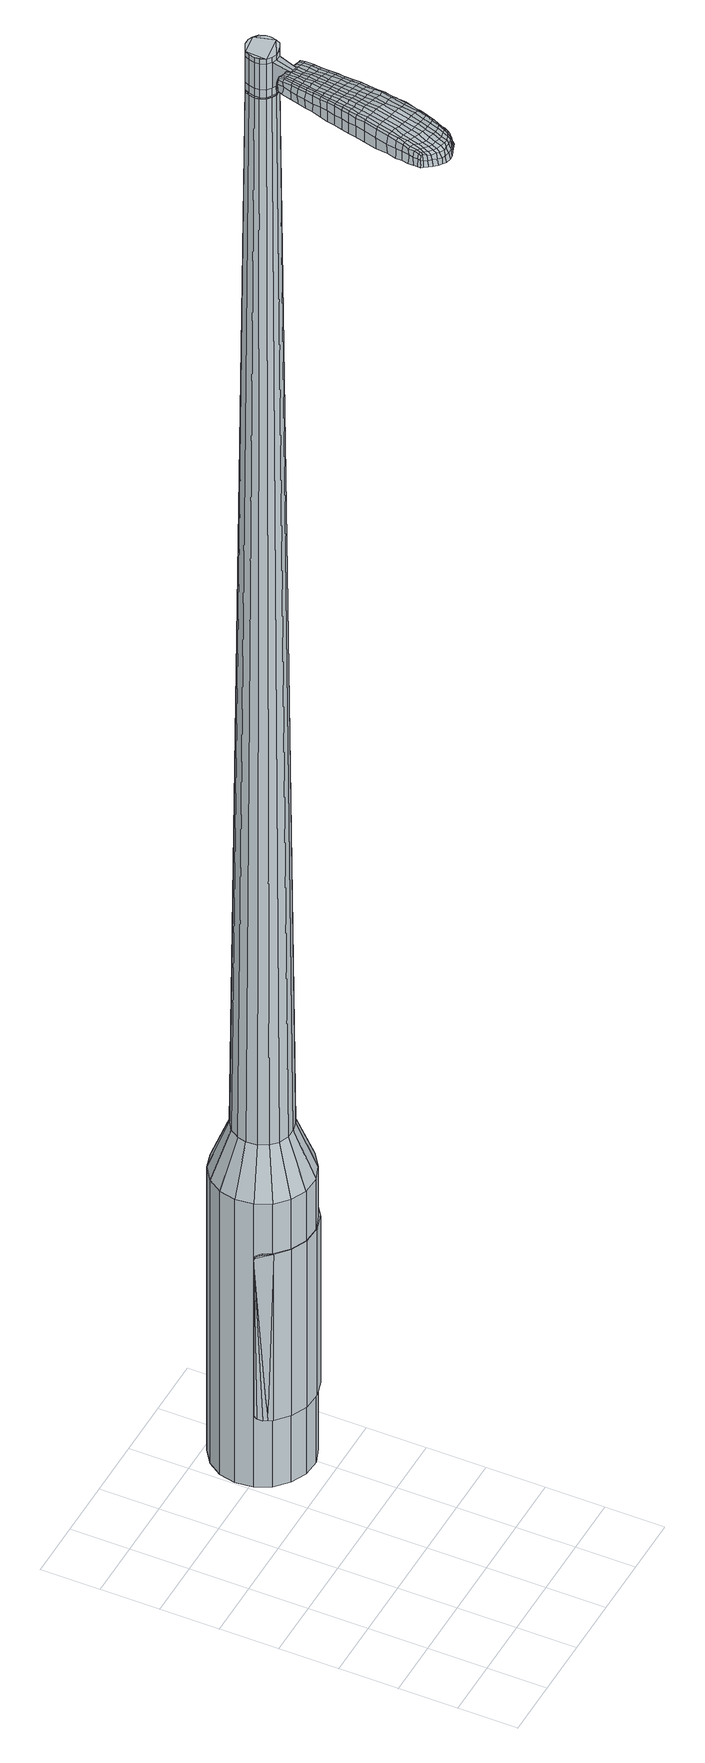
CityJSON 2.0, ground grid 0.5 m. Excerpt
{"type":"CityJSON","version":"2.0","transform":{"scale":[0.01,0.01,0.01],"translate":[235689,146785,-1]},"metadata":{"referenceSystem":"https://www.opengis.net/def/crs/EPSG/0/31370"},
"CityObjects":{
"object1":{"type":"GenericCityObject","attributes":{"cluster":645,"mean_distance_to_centroid":0.166,"new_centroid_x":235690.43,"new_centroid_y":146787.62,"mean_distance_to_camera":5.86,"H1":-5.31,"H2":5.36,"Z_final":112.97,"cluster2":-1,"proj_x":235687.1,"proj_y":146786.85,"id_line":388,"bearing_l":347.03,"distance":3.42,"orientation":"right","G_obj":257.03},"geometry":[{"type":"MultiSurface","lod":"2","boundaries":[[[0,1,2,3]],[[1,4,5,2]],[[4,6,7,5]],[[6,8,9,7]],[[8,10,11,9]],[[10,12,13,11]],[[12,14,15,13]],[[14,16,17,15]],[[16,18,19,17]],[[18,20,21,19]],[[20,22,23,21]],[[22,24,25,23]],[[24,26,27,25]],[[26,28,29,27]],[[28,30,31,29]],[[30,32,33,31]],[[32,34,35,33]],[[34,0,3,35]],[[36,37,38,39]],[[38,40,41,42]],[[41,43,42]],[[42,44,45,46]],[[45,47,46]],[[46,48,49,50]],[[49,51,50]],[[42,46,50,38]],[[50,52,39,38]],[[53,36,39]],[[2,5,7,35]],[[7,9,11,15]],[[11,13,15]],[[15,17,19,23]],[[19,21,23]],[[23,25,27,31]],[[27,29,31]],[[15,23,31,7]],[[31,33,35,7]],[[3,2,35]],[[1,0,54,55]],[[0,34,56,54]],[[34,32,57,56]],[[32,30,58,57]],[[30,28,59,58]],[[28,26,60,59]],[[26,24,61,60]],[[24,22,62,61]],[[22,20,63,62]],[[20,18,64,63]],[[18,16,65,64]],[[16,14,66,65]],[[14,12,67,66]],[[12,10,68,67]],[[10,8,69,68]],[[8,6,70,69]],[[6,4,71,70]],[[4,1,55,71]],[[55,54,72,73]],[[54,56,74,72]],[[56,57,75,74]],[[57,58,76,75]],[[58,59,77,76]],[[59,60,78,77]],[[60,61,79,78]],[[61,62,80,79]],[[62,63,81,80]],[[63,64,82,81]],[[64,65,83,82]],[[65,66,84,83]],[[66,67,85,84]],[[67,68,86,85]],[[68,69,87,86]],[[69,70,88,87]],[[70,71,89,88]],[[71,55,73,89]],[[90,91,92,93]],[[94,95,91,90]],[[75,96,95,94]],[[97,98,96,75]],[[77,99,98,97]],[[78,100,99,77]],[[101,102,100,78]],[[103,104,102,101]],[[105,106,104,103]],[[107,108,106,105]],[[109,110,108,107]],[[84,111,110,109]],[[112,113,111,84]],[[86,114,113,112]],[[87,115,114,86]],[[116,117,115,87]],[[118,119,117,116]],[[93,92,119,118]],[[120,121,122,123]],[[124,120,123,125]],[[126,124,125,127]],[[128,126,127,129]],[[130,128,129,131]],[[132,130,131,133]],[[134,132,133,135]],[[136,134,135,137]],[[138,136,137,139]],[[140,138,139,141]],[[142,140,141,143]],[[144,142,143,145]],[[146,144,145,147]],[[148,146,147,149]],[[150,148,149,151]],[[152,150,151,153]],[[73,72,90,93]],[[72,74,94,90]],[[74,75,94]],[[76,97,75]],[[76,77,97]],[[79,101,78]],[[79,80,103,101]],[[80,81,105,103]],[[81,82,107,105]],[[82,83,109,107]],[[83,84,109]],[[85,112,84]],[[85,86,112]],[[88,116,87]],[[88,89,118,116]],[[89,73,93,118]],[[154,155,92,91]],[[155,156,119,92]],[[156,157,117,119]],[[157,115,117]],[[158,113,114]],[[158,111,113]],[[159,110,111]],[[159,160,108,110]],[[160,161,106,108]],[[161,162,104,106]],[[162,163,102,104]],[[163,100,102]],[[164,98,99]],[[164,96,98]],[[165,95,96]],[[165,154,91,95]],[[39,52,152,166]],[[155,154,167,153]],[[53,39,166,121]],[[154,165,122,167]],[[36,53,121,120]],[[165,96,123,122]],[[37,36,120,124]],[[96,164,125,123]],[[38,37,124,126]],[[164,99,127,125]],[[40,38,126,128]],[[99,100,129,127]],[[41,40,128,130]],[[100,163,131,129]],[[43,41,130,132]],[[163,162,133,131]],[[42,43,132,134]],[[162,161,135,133]],[[44,42,134,136]],[[161,160,137,135]],[[45,44,136,138]],[[160,159,139,137]],[[47,45,138,140]],[[159,111,141,139]],[[46,47,140,142]],[[111,158,143,141]],[[48,46,142,144]],[[158,114,145,143]],[[49,48,144,146]],[[114,115,147,145]],[[51,49,146,148]],[[115,157,149,147]],[[50,51,148,150]],[[157,156,151,149]],[[52,50,150,152]],[[156,155,153,151]],[[152,153,168,169]],[[153,167,170,168]],[[167,122,171,170]],[[122,121,172,171]],[[121,166,173,172]],[[166,152,169,173]],[[174,175,176,177]],[[178,174,177,179]],[[174,178,180,181]],[[175,174,181,182]],[[183,184,185,186]],[[187,183,186,188]],[[183,187,189,190]],[[184,183,190,191]],[[192,193,194,195]],[[196,192,195,197]],[[192,196,198,199]],[[193,192,199,200]],[[201,202,203,204]],[[205,201,204,206]],[[201,205,207,208]],[[202,201,208,209]],[[210,211,212,213]],[[214,210,213,215]],[[210,214,216,217]],[[211,210,217,218]],[[219,220,221,222]],[[223,219,222,224]],[[219,223,225,226]],[[220,219,226,227]],[[228,229,230,231]],[[220,228,231,221]],[[228,220,227,232]],[[229,228,232,233]],[[234,235,236,237]],[[229,234,237,230]],[[234,229,233,238]],[[235,234,238,239]],[[240,178,179,241]],[[235,240,241,236]],[[240,235,239,242]],[[178,240,242,180]],[[243,244,245,246]],[[247,243,246,248]],[[243,247,249,250]],[[244,243,250,251]],[[252,253,254,255]],[[244,252,255,245]],[[252,244,251,256]],[[253,252,256,257]],[[258,259,260,261]],[[253,258,261,254]],[[258,253,257,262]],[[259,258,262,263]],[[264,265,266,267]],[[259,264,267,260]],[[264,259,263,268]],[[265,264,268,269]],[[270,175,182,271]],[[265,270,271,266]],[[270,265,269,272]],[[175,270,272,176]],[[273,274,275,276]],[[277,273,276,278]],[[273,277,279,280]],[[274,273,280,281]],[[282,283,284,285]],[[274,282,285,275]],[[282,274,281,286]],[[283,282,286,287]],[[288,289,290,291]],[[283,288,291,284]],[[288,283,287,292]],[[289,288,292,293]],[[294,187,188,295]],[[289,294,295,290]],[[294,289,293,296]],[[187,294,296,189]],[[297,298,299,300]],[[301,297,300,302]],[[297,301,303,304]],[[298,297,304,305]],[[306,307,308,309]],[[298,306,309,299]],[[306,298,305,310]],[[307,306,310,311]],[[312,313,314,315]],[[307,312,315,308]],[[312,307,311,316]],[[313,312,316,317]],[[318,319,320,321]],[[313,318,321,314]],[[318,313,317,322]],[[319,318,322,323]],[[324,184,191,325]],[[319,324,325,320]],[[324,319,323,326]],[[184,324,326,185]],[[327,213,212,328]],[[329,327,328,330]],[[327,329,331,332]],[[213,327,332,215]],[[333,329,330,334]],[[335,333,334,336]],[[333,335,337,338]],[[329,333,338,331]],[[339,335,336,340]],[[341,339,340,342]],[[339,341,343,344]],[[335,339,344,337]],[[345,341,342,346]],[[347,345,346,348]],[[345,347,349,350]],[[341,345,350,343]],[[351,347,348,352]],[[202,351,352,203]],[[351,202,209,353]],[[347,351,353,349]],[[354,355,200,199]],[[356,354,199,198]],[[354,356,357,358]],[[355,354,358,359]],[[360,361,359,358]],[[362,360,358,357]],[[360,362,363,364]],[[361,360,364,365]],[[366,367,365,364]],[[368,366,364,363]],[[366,368,369,370]],[[367,366,370,371]],[[372,373,371,370]],[[374,372,370,369]],[[372,374,207,205]],[[373,372,205,206]],[[375,376,377,378]],[[277,375,378,279]],[[375,277,278,379]],[[376,375,379,380]],[[381,196,197,382]],[[376,381,382,377]],[[381,376,380,383]],[[196,381,383,198]],[[384,385,386,387]],[[223,384,387,225]],[[384,223,224,388]],[[385,384,388,389]],[[390,391,392,393]],[[385,390,393,386]],[[390,385,389,394]],[[391,390,394,395]],[[396,193,200,397]],[[391,396,397,392]],[[396,391,395,398]],[[193,396,398,194]],[[399,400,401,402]],[[181,399,402,182]],[[399,181,180,403]],[[400,399,403,404]],[[405,406,407,408]],[[400,405,408,401]],[[405,400,404,409]],[[406,405,409,410]],[[411,204,203,412]],[[406,411,412,407]],[[411,406,410,413]],[[204,411,413,206]],[[414,415,416,417]],[[186,414,417,188]],[[414,186,185,418]],[[415,414,418,419]],[[420,208,207,421]],[[415,420,421,416]],[[420,415,419,422]],[[208,420,422,209]],[[423,424,425,426]],[[301,423,426,303]],[[423,301,302,427]],[[424,423,427,428]],[[429,214,215,430]],[[424,429,430,425]],[[429,424,428,431]],[[214,429,431,216]],[[432,433,434,435]],[[247,432,435,249]],[[432,247,248,436]],[[433,432,436,437]],[[438,439,440,441]],[[433,438,441,434]],[[438,433,437,442]],[[439,438,442,443]],[[444,211,218,445]],[[439,444,445,440]],[[444,439,443,446]],[[211,444,446,212]],[[447,448,437,436]],[[246,447,436,248]],[[447,246,245,449]],[[448,447,449,450]],[[451,452,443,442]],[[448,451,442,437]],[[451,448,450,453]],[[452,451,453,454]],[[455,328,212,446]],[[452,455,446,443]],[[455,452,454,456]],[[328,455,456,330]],[[457,458,459,460]],[[304,457,460,305]],[[457,304,303,426]],[[458,457,426,425]],[[461,332,331,462]],[[458,461,462,459]],[[461,458,425,430]],[[332,461,430,215]],[[463,464,450,449]],[[255,463,449,245]],[[463,255,254,465]],[[464,463,465,466]],[[467,468,454,453]],[[464,467,453,450]],[[467,464,466,469]],[[468,467,469,470]],[[471,334,330,456]],[[468,471,456,454]],[[471,468,470,472]],[[334,471,472,336]],[[473,474,475,476]],[[310,473,476,311]],[[473,310,305,460]],[[474,473,460,459]],[[477,338,337,478]],[[474,477,478,475]],[[477,474,459,462]],[[338,477,462,331]],[[479,480,466,465]],[[261,479,465,254]],[[479,261,260,481]],[[480,479,481,482]],[[483,484,470,469]],[[480,483,469,466]],[[483,480,482,485]],[[484,483,485,486]],[[487,340,336,472]],[[484,487,472,470]],[[487,484,486,488]],[[340,487,488,342]],[[489,490,491,492]],[[316,489,492,317]],[[489,316,311,476]],[[490,489,476,475]],[[493,344,343,494]],[[490,493,494,491]],[[493,490,475,478]],[[344,493,478,337]],[[495,496,482,481]],[[267,495,481,260]],[[495,267,266,497]],[[496,495,497,498]],[[499,500,486,485]],[[496,499,485,482]],[[499,496,498,501]],[[500,499,501,502]],[[503,346,342,488]],[[500,503,488,486]],[[503,500,502,504]],[[346,503,504,348]],[[505,506,507,508]],[[322,505,508,323]],[[505,322,317,492]],[[506,505,492,491]],[[509,350,349,510]],[[506,509,510,507]],[[509,506,491,494]],[[350,509,494,343]],[[511,512,498,497]],[[271,511,497,266]],[[511,271,182,402]],[[512,511,402,401]],[[513,514,502,501]],[[512,513,501,498]],[[513,512,401,408]],[[514,513,408,407]],[[515,352,348,504]],[[514,515,504,502]],[[515,514,407,412]],[[352,515,412,203]],[[516,517,419,418]],[[326,516,418,185]],[[516,326,323,508]],[[517,516,508,507]],[[518,353,209,422]],[[517,518,422,419]],[[518,517,507,510]],[[353,518,510,349]],[[519,520,380,379]],[[276,519,379,278]],[[519,276,275,521]],[[520,519,521,522]],[[523,356,198,383]],[[520,523,383,380]],[[523,520,522,524]],[[356,523,524,357]],[[525,526,527,528]],[[226,525,528,227]],[[525,226,225,387]],[[526,525,387,386]],[[529,530,531,532]],[[526,529,532,527]],[[529,526,386,393]],[[530,529,393,392]],[[533,355,359,534]],[[530,533,534,531]],[[533,530,392,397]],[[355,533,397,200]],[[535,536,522,521]],[[285,535,521,275]],[[535,285,284,537]],[[536,535,537,538]],[[539,362,357,524]],[[536,539,524,522]],[[539,536,538,540]],[[362,539,540,363]],[[541,542,543,544]],[[232,541,544,233]],[[541,232,227,528]],[[542,541,528,527]],[[545,546,547,548]],[[542,545,548,543]],[[545,542,527,532]],[[546,545,532,531]],[[549,361,365,550]],[[546,549,550,547]],[[549,546,531,534]],[[361,549,534,359]],[[551,552,538,537]],[[291,551,537,284]],[[551,291,290,553]],[[552,551,553,554]],[[555,368,363,540]],[[552,555,540,538]],[[555,552,554,556]],[[368,555,556,369]],[[557,558,559,560]],[[238,557,560,239]],[[557,238,233,544]],[[558,557,544,543]],[[561,562,563,564]],[[558,561,564,559]],[[561,558,543,548]],[[562,561,548,547]],[[565,367,371,566]],[[562,565,566,563]],[[565,562,547,550]],[[367,565,550,365]],[[567,568,554,553]],[[295,567,553,290]],[[567,295,188,417]],[[568,567,417,416]],[[569,374,369,556]],[[568,569,556,554]],[[569,568,416,421]],[[374,569,421,207]],[[570,571,404,403]],[[242,570,403,180]],[[570,242,239,560]],[[571,570,560,559]],[[572,573,410,409]],[[571,572,409,404]],[[572,571,559,564]],[[573,572,564,563]],[[574,373,206,413]],[[573,574,413,410]],[[574,573,563,566]],[[373,574,566,371]],[[575,576,577,578]],[[578,577,579,580]],[[581,579,577,582]],[[582,577,576,583]],[[584,585,586,587]],[[587,586,588,589]],[[590,588,586,591]],[[591,586,585,592]],[[593,594,595,596]],[[596,595,597,598]],[[599,597,595,600]],[[600,595,594,601]],[[602,603,604,605]],[[605,604,606,607]],[[608,606,604,609]],[[609,604,603,610]],[[611,612,613,614]],[[614,613,615,616]],[[617,615,613,618]],[[618,613,612,619]],[[620,621,622,623]],[[623,622,624,625]],[[626,624,622,627]],[[627,622,621,628]],[[629,630,631,632]],[[632,631,621,620]],[[628,621,631,633]],[[633,631,630,634]],[[635,636,637,638]],[[638,637,630,629]],[[634,630,637,639]],[[639,637,636,640]],[[580,579,641,642]],[[642,641,636,635]],[[640,636,641,643]],[[643,641,579,581]],[[644,645,646,647]],[[647,646,648,649]],[[650,648,646,651]],[[651,646,645,652]],[[653,654,655,656]],[[656,655,645,644]],[[652,645,655,657]],[[657,655,654,658]],[[659,660,661,662]],[[662,661,654,653]],[[658,654,661,663]],[[663,661,660,664]],[[665,666,667,668]],[[668,667,660,659]],[[664,660,667,669]],[[669,667,666,670]],[[583,576,671,672]],[[672,671,666,665]],[[670,666,671,673]],[[673,671,576,575]],[[674,675,676,677]],[[677,676,678,679]],[[680,678,676,681]],[[681,676,675,682]],[[683,684,685,686]],[[686,685,675,674]],[[682,675,685,687]],[[687,685,684,688]],[[689,690,691,692]],[[692,691,684,683]],[[688,684,691,693]],[[693,691,690,694]],[[589,588,695,696]],[[696,695,690,689]],[[694,690,695,697]],[[697,695,588,590]],[[698,699,700,701]],[[701,700,702,703]],[[704,702,700,705]],[[705,700,699,706]],[[707,708,709,710]],[[710,709,699,698]],[[706,699,709,711]],[[711,709,708,712]],[[713,714,715,716]],[[716,715,708,707]],[[712,708,715,717]],[[717,715,714,718]],[[719,720,721,722]],[[722,721,714,713]],[[718,714,721,723]],[[723,721,720,724]],[[592,585,725,726]],[[726,725,720,719]],[[724,720,725,727]],[[727,725,585,584]],[[611,614,728,729]],[[729,728,730,731]],[[732,730,728,172]],[[172,728,614,616]],[[731,730,733,734]],[[734,733,735,736]],[[737,735,733,738]],[[738,733,730,732]],[[736,735,739,740]],[[740,739,741,742]],[[743,741,739,744]],[[744,739,735,737]],[[742,741,745,746]],[[746,745,747,748]],[[749,747,745,750]],[[750,745,741,743]],[[748,747,751,752]],[[752,751,603,602]],[[610,603,751,753]],[[753,751,747,749]],[[601,754,755,600]],[[600,755,756,599]],[[757,756,755,758]],[[758,755,754,759]],[[759,760,761,758]],[[758,761,762,757]],[[763,762,761,764]],[[764,761,760,765]],[[765,766,767,764]],[[764,767,768,763]],[[769,768,767,770]],[[770,767,766,771]],[[771,772,773,770]],[[770,773,774,769]],[[608,774,773,606]],[[606,773,772,607]],[[775,776,777,778]],[[778,777,678,680]],[[679,678,777,779]],[[779,777,776,780]],[[598,597,781,782]],[[782,781,776,775]],[[780,776,781,783]],[[783,781,597,599]],[[784,785,786,787]],[[787,786,624,626]],[[625,624,786,788]],[[788,786,785,789]],[[790,791,792,793]],[[793,792,785,784]],[[789,785,792,794]],[[794,792,791,795]],[[601,594,796,797]],[[797,796,791,790]],[[795,791,796,798]],[[798,796,594,593]],[[799,800,801,802]],[[802,801,582,583]],[[581,582,801,803]],[[803,801,800,804]],[[805,806,807,808]],[[808,807,800,799]],[[804,800,807,809]],[[809,807,806,810]],[[602,605,811,812]],[[812,811,806,805]],[[810,806,811,813]],[[813,811,605,607]],[[814,815,816,817]],[[817,816,587,589]],[[584,587,816,818]],[[818,816,815,819]],[[608,609,820,821]],[[821,820,815,814]],[[819,815,820,822]],[[822,820,609,610]],[[823,824,702,825]],[[825,702,704]],[[703,702,826]],[[826,702,824,827]],[[616,615,828,829]],[[829,828,824,823]],[[827,824,828,830]],[[830,828,615,617]],[[831,832,648,650]],[[649,648,832,833]],[[833,832,834]],[[835,836,837,838]],[[838,837,832,831]],[[834,832,837,839]],[[839,837,836,840]],[[619,612,841,842]],[[842,841,836,835]],[[840,836,841,843]],[[843,841,612,611]],[[834,844,845,833]],[[833,845,647,649]],[[644,647,845,846]],[[846,845,844,847]],[[840,848,849,839]],[[839,849,844,834]],[[847,844,849,850]],[[850,849,848,851]],[[611,729,852,843]],[[843,852,848,840]],[[851,848,852,853]],[[853,852,729,731]],[[854,855,856,857]],[[857,856,705,706]],[[704,705,856,825]],[[825,856,855,823]],[[732,172,858,859]],[[859,858,855,854]],[[823,855,858,829]],[[829,858,172,616]],[[847,860,861,846]],[[846,861,656,644]],[[653,656,861,862]],[[862,861,860,863]],[[851,864,865,850]],[[850,865,860,847]],[[863,860,865,866]],[[866,865,864,867]],[[731,734,868,853]],[[853,868,864,851]],[[867,864,868,869]],[[869,868,734,736]],[[870,871,872,873]],[[873,872,711,712]],[[706,711,872,857]],[[857,872,871,854]],[[737,738,874,875]],[[875,874,871,870]],[[854,871,874,859]],[[859,874,738,732]],[[863,876,877,862]],[[862,877,662,653]],[[659,662,877,878]],[[878,877,876,879]],[[867,880,881,866]],[[866,881,876,863]],[[879,876,881,882]],[[882,881,880,883]],[[736,740,884,869]],[[869,884,880,867]],[[883,880,884,885]],[[885,884,740,742]],[[886,887,888,889]],[[889,888,717,718]],[[712,717,888,873]],[[873,888,887,870]],[[743,744,890,891]],[[891,890,887,886]],[[870,887,890,875]],[[875,890,744,737]],[[879,892,893,878]],[[878,893,668,659]],[[665,668,893,894]],[[894,893,892,895]],[[883,896,897,882]],[[882,897,892,879]],[[895,892,897,898]],[[898,897,896,899]],[[742,746,900,885]],[[885,900,896,883]],[[899,896,900,901]],[[901,900,746,748]],[[902,903,904,905]],[[905,904,723,724]],[[718,723,904,889]],[[889,904,903,886]],[[749,750,906,907]],[[907,906,903,902]],[[886,903,906,891]],[[891,906,750,743]],[[895,908,909,894]],[[894,909,672,665]],[[583,672,909,802]],[[802,909,908,799]],[[899,910,911,898]],[[898,911,908,895]],[[799,908,911,808]],[[808,911,910,805]],[[748,752,912,901]],[[901,912,910,899]],[[805,910,912,812]],[[812,912,752,602]],[[819,913,914,818]],[[818,914,727,584]],[[724,727,914,905]],[[905,914,913,902]],[[610,753,915,822]],[[822,915,913,819]],[[902,913,915,907]],[[907,915,753,749]],[[780,916,917,779]],[[779,917,677,679]],[[674,677,917,918]],[[918,917,916,919]],[[599,756,920,783]],[[783,920,916,780]],[[919,916,920,921]],[[921,920,756,757]],[[922,923,924,925]],[[925,924,627,628]],[[626,627,924,787]],[[787,924,923,784]],[[926,927,928,929]],[[929,928,923,922]],[[784,923,928,793]],[[793,928,927,790]],[[759,754,930,931]],[[931,930,927,926]],[[790,927,930,797]],[[797,930,754,601]],[[919,932,933,918]],[[918,933,686,674]],[[683,686,933,934]],[[934,933,932,935]],[[757,762,936,921]],[[921,936,932,919]],[[935,932,936,937]],[[937,936,762,763]],[[938,939,940,941]],[[941,940,633,634]],[[628,633,940,925]],[[925,940,939,922]],[[942,943,944,945]],[[945,944,939,938]],[[922,939,944,929]],[[929,944,943,926]],[[765,760,946,947]],[[947,946,943,942]],[[926,943,946,931]],[[931,946,760,759]],[[935,948,949,934]],[[934,949,692,683]],[[689,692,949,950]],[[950,949,948,951]],[[763,768,952,937]],[[937,952,948,935]],[[951,948,952,953]],[[953,952,768,769]],[[954,955,956,957]],[[957,956,639,640]],[[634,639,956,941]],[[941,956,955,938]],[[958,959,960,961]],[[961,960,955,954]],[[938,955,960,945]],[[945,960,959,942]],[[771,766,962,963]],[[963,962,959,958]],[[942,959,962,947]],[[947,962,766,765]],[[951,964,965,950]],[[950,965,696,689]],[[589,696,965,817]],[[817,965,964,814]],[[769,774,966,953]],[[953,966,964,951]],[[814,964,966,821]],[[821,966,774,608]],[[804,967,968,803]],[[803,968,643,581]],[[640,643,968,957]],[[957,968,967,954]],[[810,969,970,809]],[[809,970,967,804]],[[954,967,970,961]],[[961,970,969,958]],[[607,772,971,813]],[[813,971,969,810]],[[958,969,971,963]],[[963,971,772,771]],[[575,578,177,176]],[[578,580,179,177]],[[590,591,190,189]],[[591,592,191,190]],[[593,596,195,194]],[[596,598,197,195]],[[617,618,217,216]],[[618,619,218,217]],[[620,623,222,221]],[[623,625,224,222]],[[629,632,231,230]],[[632,620,221,231]],[[635,638,237,236]],[[638,629,230,237]],[[580,642,241,179]],[[642,635,236,241]],[[650,651,250,249]],[[651,652,251,250]],[[652,657,256,251]],[[657,658,257,256]],[[658,663,262,257]],[[663,664,263,262]],[[664,669,268,263]],[[669,670,269,268]],[[670,673,272,269]],[[673,575,176,272]],[[680,681,280,279]],[[681,682,281,280]],[[682,687,286,281]],[[687,688,287,286]],[[688,693,292,287]],[[693,694,293,292]],[[694,697,296,293]],[[697,590,189,296]],[[698,701,300,299]],[[701,703,302,300]],[[707,710,309,308]],[[710,698,299,309]],[[713,716,315,314]],[[716,707,308,315]],[[719,722,321,320]],[[722,713,314,321]],[[592,726,325,191]],[[726,719,320,325]],[[775,778,378,377]],[[778,680,279,378]],[[598,782,382,197]],[[782,775,377,382]],[[625,788,388,224]],[[788,789,389,388]],[[789,794,394,389]],[[794,795,395,394]],[[795,798,398,395]],[[798,593,194,398]],[[703,826,427,302]],[[826,827,428,427]],[[827,830,431,428]],[[830,617,216,431]],[[831,435,434]],[[831,650,249,435]],[[835,838,441,440]],[[838,831,434,441]],[[619,842,445,218]],[[842,835,440,445]],[[972,973,974,975]],[[976,977,975,974]],[[978,979,980,981]],[[982,983,984,985]],[[973,986,987,974]],[[988,976,974,987]],[[989,978,981,990]],[[991,992,983,982]],[[986,993,994,987]],[[994,995,988,987]],[[996,989,990,997]],[[998,992,991,999]],[[993,1000,1001,994]],[[1001,1002,995,994]],[[1003,996,997,1004]],[[1005,998,999,1006]],[[1007,1008,1009,1010]],[[1011,1012,1008,1007]],[[1011,1013,1014,1012]],[[1013,1015,1016,1014]],[[1017,1018,1019,1020]],[[1021,1022,1018,1017]],[[1023,1024,1022,1021]],[[1025,1026,1024,1023]],[[1020,1009,1008,1017]],[[1017,1008,1012,1021]],[[1012,1014,1023,1021]],[[1014,1016,1025,1023]],[[981,980,977,976]],[[990,981,976,988]],[[995,997,990,988]],[[1002,1004,997,995]],[[982,985,979,978]],[[991,982,978,989]],[[999,991,989,996]],[[1006,999,996,1003]],[[983,1007,1010,984]],[[992,1011,1007,983]],[[1013,1011,992,998]],[[1015,1013,998,1005]],[[1027,1028,1029,1030]],[[1029,1031,1032,1033]],[[1029,1033,1034,1035]],[[1029,1035,1030]],[[1036,1027,1030,1037]],[[1038,1037,1030,1039]],[[1040,1039,1030]],[[1041,1029,1028,1042]],[[1043,1041,1042,1044]],[[1045,1043,1044,1046]],[[1047,1045,1046,1048]],[[1049,1047,1048,1050]],[[1050,1051,1052,1053]],[[1050,1053,1054,1055]],[[1050,1055,1056,1057]],[[1056,1058,1059,1060]],[[1056,1060,1061,1062]],[[1056,1062,1057]],[[1050,1057,1049]],[[1063,1064,1028,1027]],[[1065,1066,1031,1029]],[[1067,1068,1040,1030]],[[1064,1069,1042,1028]],[[1070,1065,1029,1041]],[[1069,1071,1044,1042]],[[1072,1070,1041,1043]],[[1071,1073,1046,1044]],[[1074,1072,1043,1045]],[[1073,1075,1048,1046]],[[1076,1074,1045,1047]],[[1075,1077,1050,1048]],[[1078,1076,1047,1049]],[[1077,1079,1051,1050]],[[1080,1081,1058,1056]],[[1082,1078,1049,1057]],[[1052,1051,1079,1083]],[[1053,1052,1083,1084]],[[1054,1053,1084,1085]],[[1055,1054,1085,1086]],[[1056,1055,1086,1080]],[[1087,1063,1027,1036]],[[1088,1087,1036,1037]],[[1089,1088,1037,1038]],[[1090,1089,1038,1039]],[[1068,1090,1039,1040]],[[1032,1031,1066,1091]],[[1059,1058,1081,1092]],[[1033,1032,1091,1093]],[[1034,1033,1093,1094]],[[1035,1034,1094,1095]],[[1030,1035,1095,1067]],[[1060,1059,1092,1096]],[[1061,1060,1096,1097]],[[1062,1061,1097,1098]],[[1057,1062,1098,1082]]]}]}
},
"vertices":[
[134,218,384],[121,224,384],[121,224,96],[134,218,96],[110,234,384],[110,234,96],[104,247,384],[104,247,96],[102,262,384],[102,262,96],[105,276,384],[105,276,96],[113,288,384],[113,288,96],[125,297,384],[125,297,96],[139,301,384],[139,301,96],[153,301,384],[153,301,96],[167,295,384],[167,295,96],[178,285,384],[178,285,96],[184,272,384],[184,272,96],[186,257,384],[186,257,96],[183,243,384],[183,243,96],[175,231,384],[175,231,96],[163,222,384],[163,222,96],[149,217,384],[149,217,96],[150,248,1524],[154,250,1524],[156,254,1524],[141,246,1524],[157,259,1524],[157,263,1524],[151,271,1524],[155,268,1524],[147,273,1524],[142,273,1524],[134,269,1524],[138,271,1524],[132,265,1524],[131,260,1524],[133,251,1524],[131,256,1524],[137,248,1524],[146,246,1524],[138,235,429],[130,238,429],[147,235,429],[155,237,429],[162,242,429],[167,250,429],[169,258,429],[168,267,429],[164,275,429],[158,281,429],[150,284,429],[141,284,429],[133,282,429],[126,277,429],[121,269,429],[119,261,429],[120,252,429],[124,244,429],[141,246,1483],[137,248,1483],[146,246,1483],[150,248,1483],[154,250,1483],[156,254,1483],[157,259,1483],[157,263,1483],[155,268,1483],[151,271,1483],[147,273,1483],[142,273,1483],[138,271,1483],[134,269,1483],[132,265,1483],[131,260,1483],[131,256,1483],[133,251,1483],[141,247,1483],[141,247,1485],[137,249,1485],[137,249,1483],[146,247,1483],[146,247,1485],[150,248,1485],[153,251,1483],[153,251,1485],[156,254,1485],[157,259,1485],[156,263,1483],[156,263,1485],[154,267,1483],[154,267,1485],[151,270,1483],[151,270,1485],[147,272,1483],[147,272,1485],[142,272,1483],[142,272,1485],[138,271,1485],[135,268,1483],[135,268,1485],[132,265,1485],[131,260,1485],[132,256,1483],[132,256,1485],[134,252,1483],[134,252,1485],[150,248,1519],[146,246,1519],[146,246,1493],[150,248,1493],[154,250,1519],[154,250,1493],[156,254,1519],[156,254,1493],[157,259,1519],[157,259,1493],[157,263,1519],[157,263,1493],[155,268,1519],[155,268,1493],[151,271,1519],[151,271,1493],[147,273,1519],[147,273,1493],[142,273,1519],[142,273,1493],[138,271,1519],[138,271,1493],[134,269,1519],[134,269,1493],[132,265,1519],[132,265,1493],[131,260,1519],[131,260,1493],[131,256,1519],[131,256,1493],[133,251,1519],[133,251,1493],[137,248,1519],[137,248,1493],[141,246,1485],[137,248,1485],[133,251,1485],[131,256,1485],[134,269,1485],[142,273,1485],[147,273,1485],[151,271,1485],[155,268,1485],[157,263,1485],[154,250,1485],[146,246,1485],[141,246,1519],[141,246,1493],[134,229,1513],[134,229,1518],[137,228,1513],[140,227,1513],[140,227,1518],[137,228,1518],[101,160,1519],[103,167,1518],[101,166,1509],[99,159,1510],[99,152,1519],[97,151,1510],[101,153,1526],[103,161,1525],[105,168,1525],[139,151,1519],[140,158,1518],[139,160,1525],[137,153,1525],[137,143,1519],[136,144,1526],[138,141,1510],[140,150,1510],[141,157,1509],[105,84,1519],[101,85,1519],[101,84,1513],[105,83,1513],[109,84,1519],[109,83,1513],[109,86,1524],[105,86,1524],[102,86,1524],[122,156,1530],[123,163,1529],[120,164,1529],[118,157,1530],[120,147,1531],[116,148,1531],[123,146,1530],[125,155,1530],[127,163,1529],[139,235,1512],[137,235,1512],[137,234,1517],[139,234,1517],[142,234,1512],[142,233,1517],[142,233,1506],[139,234,1506],[137,235,1506],[89,102,1519],[89,106,1519],[88,105,1512],[88,102,1512],[89,100,1518],[88,99,1512],[90,100,1522],[90,102,1523],[91,106,1524],[90,110,1519],[91,116,1519],[89,115,1512],[88,110,1512],[91,111,1524],[92,116,1525],[92,122,1519],[93,130,1519],[92,129,1511],[90,121,1511],[93,122,1526],[95,130,1526],[96,141,1519],[94,140,1510],[98,141,1526],[122,231,1513],[120,224,1513],[121,224,1518],[123,232,1517],[124,237,1512],[124,236,1516],[123,236,1506],[120,231,1507],[118,223,1507],[117,217,1514],[115,210,1515],[117,210,1520],[119,217,1519],[116,216,1507],[114,209,1507],[113,202,1515],[111,195,1516],[113,196,1522],[115,203,1521],[112,202,1508],[109,194,1508],[109,188,1517],[107,181,1517],[109,182,1524],[111,189,1523],[107,187,1508],[105,180,1509],[105,174,1518],[107,175,1524],[103,173,1509],[124,94,1519],[125,97,1519],[124,97,1524],[123,94,1523],[123,91,1518],[122,92,1522],[124,90,1512],[125,92,1512],[126,95,1512],[126,101,1519],[128,107,1519],[127,108,1525],[125,102,1524],[128,100,1512],[129,105,1512],[130,113,1519],[132,120,1519],[131,121,1526],[129,114,1526],[131,111,1511],[133,119,1511],[134,131,1519],[133,133,1526],[136,130,1510],[151,224,1513],[150,217,1513],[151,216,1507],[152,223,1507],[152,230,1512],[153,229,1506],[151,229,1516],[150,225,1517],[149,218,1518],[149,209,1514],[147,202,1515],[148,201,1507],[150,208,1507],[148,210,1519],[146,203,1520],[146,195,1515],[145,187,1516],[146,186,1508],[147,193,1508],[145,196,1521],[144,188,1522],[144,180,1517],[142,173,1517],[144,171,1509],[145,179,1508],[142,181,1523],[141,174,1524],[141,166,1518],[142,164,1509],[140,167,1524],[138,228,1519],[135,229,1519],[136,221,1520],[134,222,1520],[139,220,1520],[141,228,1519],[135,214,1522],[132,215,1522],[133,207,1523],[130,207,1523],[136,206,1523],[138,213,1521],[131,199,1524],[129,200,1524],[130,192,1525],[127,193,1525],[133,191,1525],[134,199,1524],[128,185,1526],[125,186,1526],[126,178,1527],[123,178,1527],[130,177,1527],[131,184,1526],[125,171,1528],[122,171,1528],[128,170,1528],[106,88,1527],[102,89,1527],[110,88,1526],[111,93,1527],[107,93,1528],[103,94,1528],[109,99,1529],[105,100,1529],[113,99,1528],[114,106,1530],[110,106,1530],[107,107,1530],[112,113,1531],[108,114,1531],[116,113,1530],[118,122,1531],[114,122,1531],[110,123,1531],[117,135,1531],[113,136,1531],[121,134,1531],[121,90,1518],[119,88,1519],[119,87,1513],[122,88,1513],[121,91,1523],[118,89,1523],[114,86,1519],[114,85,1513],[114,87,1524],[90,98,1518],[91,95,1518],[92,96,1523],[91,99,1523],[88,97,1513],[90,94,1513],[93,92,1519],[95,89,1519],[96,90,1524],[93,93,1523],[92,91,1513],[95,88,1513],[98,86,1519],[98,88,1524],[98,86,1513],[104,161,1528],[106,160,1528],[108,167,1528],[106,168,1527],[102,152,1528],[104,152,1529],[109,159,1529],[112,159,1530],[114,166,1529],[111,166,1528],[107,151,1529],[110,150,1530],[115,158,1530],[117,165,1529],[113,149,1531],[136,153,1528],[134,154,1529],[132,145,1529],[134,145,1528],[137,160,1527],[135,161,1528],[130,154,1529],[128,146,1530],[131,162,1528],[151,232,1512],[149,233,1512],[148,231,1517],[150,231,1517],[152,231,1506],[150,232,1506],[146,233,1512],[145,232,1517],[146,232,1506],[125,238,1512],[127,238,1512],[126,237,1506],[124,238,1506],[125,237,1517],[127,237,1517],[129,237,1512],[132,237,1512],[131,236,1506],[128,237,1506],[129,236,1517],[132,235,1517],[134,236,1512],[134,235,1506],[134,235,1517],[124,232,1519],[126,231,1519],[122,224,1520],[124,224,1520],[128,231,1519],[130,230,1519],[126,224,1520],[129,223,1520],[133,230,1519],[131,222,1520],[149,226,1519],[147,226,1519],[146,219,1520],[148,218,1520],[144,227,1519],[143,220,1520],[120,217,1521],[122,217,1521],[118,210,1522],[120,210,1522],[124,216,1521],[127,216,1521],[122,209,1522],[125,209,1523],[129,215,1522],[128,208,1523],[146,211,1521],[144,212,1521],[143,204,1522],[145,204,1522],[141,212,1521],[140,205,1522],[116,203,1523],[118,203,1523],[114,196,1524],[116,195,1524],[120,202,1523],[123,201,1524],[118,195,1525],[121,194,1525],[126,201,1524],[124,193,1525],[144,196,1523],[142,197,1523],[140,190,1524],[142,189,1524],[138,198,1524],[137,190,1525],[112,189,1525],[114,188,1525],[110,182,1526],[112,181,1526],[116,188,1526],[119,187,1526],[115,181,1527],[118,180,1527],[122,186,1526],[120,179,1527],[141,182,1525],[139,182,1525],[138,175,1526],[140,175,1526],[135,183,1526],[134,176,1527],[108,175,1527],[110,174,1527],[113,173,1527],[116,173,1528],[119,172,1528],[138,167,1527],[136,168,1527],[132,169,1528],[121,93,1525],[119,92,1525],[122,97,1526],[120,95,1526],[115,90,1526],[116,94,1527],[91,101,1525],[92,99,1525],[93,102,1526],[92,104,1525],[94,96,1525],[96,93,1526],[97,97,1527],[95,100,1526],[99,91,1526],[100,95,1527],[124,102,1526],[122,101,1527],[126,107,1527],[123,107,1528],[117,99,1528],[119,106,1529],[92,110,1526],[94,108,1527],[95,114,1528],[93,115,1527],[96,105,1527],[98,103,1528],[100,110,1529],[97,112,1528],[101,101,1528],[103,108,1530],[127,114,1528],[125,113,1529],[129,121,1528],[127,121,1529],[121,113,1529],[123,121,1530],[95,122,1528],[96,120,1528],[98,128,1529],[96,129,1528],[98,119,1529],[101,117,1530],[104,125,1530],[101,127,1530],[105,115,1530],[107,124,1531],[132,133,1529],[129,133,1529],[125,133,1530],[99,141,1528],[101,140,1529],[104,139,1530],[107,138,1530],[110,136,1531],[103,166,1509],[105,167,1518],[103,160,1518],[101,159,1509],[101,152,1519],[99,151,1510],[102,152,1525],[105,160,1525],[107,167,1525],[137,160,1525],[138,159,1518],[137,152,1518],[135,153,1525],[135,143,1519],[134,145,1525],[136,142,1510],[138,150,1509],[139,157,1509],[102,86,1513],[102,87,1519],[105,86,1519],[105,85,1513],[109,86,1519],[109,85,1513],[109,88,1524],[106,88,1524],[102,88,1524],[120,164,1528],[123,163,1528],[121,156,1529],[118,157,1529],[119,147,1529],[116,148,1529],[123,146,1529],[125,155,1529],[126,162,1528],[136,232,1516],[136,233,1512],[139,233,1512],[139,232,1516],[142,232,1512],[141,231,1516],[142,231,1506],[139,232,1506],[136,232,1506],[90,105,1512],[91,106,1519],[91,102,1518],[90,102,1512],[91,100,1518],[90,100,1512],[92,101,1522],[92,102,1523],[93,106,1523],[91,115,1512],[93,116,1519],[92,110,1519],[90,109,1512],[93,110,1524],[94,116,1525],[94,128,1511],[95,129,1519],[94,122,1519],[92,121,1511],[95,122,1525],[97,130,1526],[98,140,1519],[96,139,1510],[100,141,1526],[123,224,1518],[121,223,1513],[124,231,1513],[125,231,1517],[125,235,1512],[126,234,1515],[124,235,1506],[122,230,1506],[120,223,1507],[119,209,1520],[117,209,1514],[119,216,1514],[121,217,1519],[118,215,1507],[116,208,1507],[114,195,1522],[113,195,1516],[115,202,1515],[117,202,1521],[113,201,1508],[111,194,1508],[110,181,1523],[109,181,1517],[111,188,1516],[112,188,1522],[109,187,1508],[107,180,1508],[107,174,1517],[108,174,1524],[105,173,1509],[122,98,1523],[123,97,1519],[122,94,1518],[121,95,1523],[121,93,1518],[120,93,1522],[122,91,1512],[123,93,1512],[124,96,1512],[125,108,1525],[126,107,1519],[125,102,1519],[124,103,1524],[126,101,1512],[127,106,1512],[129,122,1526],[130,121,1519],[128,113,1519],[127,114,1525],[129,112,1511],[131,119,1511],[132,132,1519],[131,133,1526],[134,130,1510],[149,216,1507],[148,217,1513],[149,224,1513],[150,223,1506],[150,230,1512],[151,229,1506],[149,229,1515],[148,225,1517],[147,218,1518],[147,201,1507],[146,202,1514],[147,210,1514],[148,208,1507],[146,211,1519],[144,203,1520],[144,186,1508],[143,188,1516],[144,195,1515],[145,194,1508],[143,196,1521],[142,189,1522],[142,171,1508],[140,173,1517],[142,180,1516],[143,179,1508],[141,181,1522],[139,174,1523],[139,166,1517],[140,164,1509],[138,167,1524],[138,227,1518],[135,228,1518],[136,221,1519],[134,221,1519],[139,220,1519],[134,213,1520],[132,214,1520],[133,206,1521],[130,207,1521],[136,205,1521],[137,213,1520],[131,199,1523],[128,199,1523],[130,192,1524],[127,192,1524],[133,191,1524],[134,198,1523],[128,184,1525],[125,185,1525],[126,177,1526],[123,178,1526],[129,176,1526],[131,184,1525],[125,170,1527],[122,171,1527],[128,169,1527],[103,91,1526],[106,90,1526],[110,90,1525],[111,94,1526],[107,94,1526],[104,94,1526],[105,101,1528],[109,100,1528],[112,100,1527],[114,106,1528],[110,107,1529],[107,108,1529],[108,114,1530],[112,114,1530],[116,113,1529],[118,122,1530],[114,122,1530],[110,123,1530],[113,135,1530],[117,135,1530],[120,134,1530],[118,89,1513],[118,90,1518],[120,91,1518],[121,90,1512],[119,93,1523],[117,91,1523],[114,88,1519],[114,87,1513],[114,89,1523],[93,97,1523],[92,96,1518],[92,98,1518],[93,99,1523],[90,98,1512],[91,96,1512],[97,92,1523],[96,91,1519],[94,93,1519],[95,94,1523],[93,93,1513],[96,90,1513],[99,88,1519],[100,90,1524],[99,88,1513],[109,167,1527],[107,160,1527],[106,160,1527],[108,167,1526],[103,152,1527],[105,151,1528],[114,165,1528],[112,158,1528],[109,159,1528],[111,166,1527],[107,151,1528],[110,150,1529],[115,157,1529],[117,164,1528],[113,149,1529],[131,145,1528],[133,154,1527],[134,153,1527],[133,145,1527],[136,160,1526],[134,161,1527],[129,154,1528],[127,146,1528],[131,161,1527],[148,230,1516],[149,230,1512],[149,230,1516],[150,229,1506],[149,229,1506],[145,231,1512],[145,230,1516],[146,230,1506],[125,235,1506],[126,236,1512],[126,235,1516],[127,235,1516],[131,234,1506],[131,234,1512],[129,235,1512],[128,234,1506],[129,234,1516],[131,234,1516],[134,234,1512],[133,233,1506],[134,233,1516],[126,230,1518],[125,231,1518],[123,224,1519],[124,223,1519],[130,229,1518],[128,230,1518],[126,223,1519],[129,222,1519],[133,229,1518],[131,222,1519],[146,218,1519],[147,225,1518],[148,225,1518],[147,218,1519],[144,226,1518],[142,219,1519],[122,216,1520],[121,216,1520],[119,209,1521],[120,209,1521],[127,215,1520],[124,216,1520],[122,209,1521],[125,208,1521],[129,215,1520],[128,207,1521],[143,204,1521],[144,211,1520],[145,211,1520],[144,203,1521],[141,212,1520],[139,204,1521],[118,202,1522],[117,202,1522],[115,195,1523],[116,195,1523],[123,201,1522],[120,201,1522],[119,194,1523],[121,194,1524],[126,200,1523],[124,193,1524],[140,189,1523],[141,196,1522],[142,196,1522],[141,189,1523],[138,197,1522],[136,190,1523],[114,188,1524],[113,188,1524],[111,181,1525],[112,181,1525],[119,186,1525],[117,187,1524],[115,180,1525],[118,179,1526],[122,186,1525],[121,179,1526],[137,175,1525],[138,182,1524],[140,182,1524],[138,175,1525],[135,183,1524],[133,176,1525],[110,174,1526],[109,174,1526],[116,172,1527],[113,173,1526],[119,171,1527],[136,168,1526],[137,167,1526],[132,168,1526],[118,93,1524],[120,94,1524],[121,98,1525],[119,96,1525],[114,91,1525],[115,95,1525],[94,103,1525],[94,99,1524],[93,101,1524],[93,105,1525],[98,98,1526],[97,94,1525],[95,97,1524],[96,100,1525],[100,92,1525],[101,96,1526],[121,101,1526],[123,102,1526],[124,108,1526],[123,107,1527],[117,100,1526],[118,107,1527],[96,114,1527],[95,108,1526],[94,110,1526],[95,115,1526],[101,110,1528],[99,104,1527],[97,106,1526],[98,112,1527],[102,102,1527],[104,109,1528],[124,114,1527],[126,114,1527],[128,122,1527],[126,122,1528],[120,113,1528],[122,122,1529],[99,128,1528],[97,120,1527],[96,121,1527],[98,129,1527],[104,125,1529],[102,117,1529],[99,119,1528],[101,127,1528],[105,116,1529],[107,124,1530],[129,133,1528],[130,133,1528],[125,134,1529],[102,140,1528],[101,141,1528],[107,137,1529],[104,139,1529],[110,136,1530],[124,235,1508],[131,234,1508],[122,202,1509],[115,204,1509],[117,181,1510],[108,183,1510],[107,143,1512],[98,145,1512],[102,163,1511],[111,161,1511],[103,125,1513],[101,112,1514],[92,114,1514],[94,128,1513],[137,232,1508],[130,200,1509],[125,179,1510],[116,141,1512],[120,158,1511],[112,123,1513],[109,110,1514],[144,231,1508],[138,199,1509],[134,178,1510],[125,139,1512],[129,156,1511],[118,108,1514],[121,121,1513],[151,229,1508],[145,197,1509],[142,176,1510],[134,137,1512],[139,154,1511],[127,106,1514],[130,119,1513],[98,99,1514],[98,94,1514],[91,96,1514],[90,101,1514],[106,97,1514],[105,93,1514],[114,95,1514],[112,91,1514],[123,93,1514],[119,89,1514],[100,89,1515],[102,85,1515],[101,85,1515],[96,90,1515],[104,88,1515],[103,85,1515],[108,87,1515],[104,85,1515],[113,86,1515],[106,84,1515],[178,232,334],[175,229,334],[175,229,165],[183,241,171],[178,232,165],[180,235,165],[181,238,166],[182,240,167],[183,241,169],[180,235,334],[181,238,333],[182,240,332],[183,241,331],[183,241,328],[163,220,165],[163,220,334],[149,216,165],[149,216,334],[134,217,165],[134,217,334],[120,223,165],[120,223,334],[109,233,165],[109,233,334],[107,237,334],[105,240,334],[104,242,333],[103,244,332],[102,245,331],[102,246,328],[107,237,165],[102,246,171],[102,245,169],[103,244,167],[104,242,166],[105,240,165],[175,234,334],[173,231,334],[173,231,165],[175,234,165],[181,242,171],[181,242,328],[162,223,334],[162,223,165],[149,219,334],[149,219,165],[135,220,334],[135,220,165],[122,225,334],[122,225,165],[111,234,334],[111,234,165],[110,238,334],[105,247,328],[105,247,171],[110,238,165],[108,241,334],[107,244,333],[106,245,332],[105,247,331],[177,237,334],[179,239,333],[180,241,332],[181,242,331],[177,237,165],[105,247,169],[179,239,166],[180,241,167],[181,242,169],[106,245,167],[107,244,166],[108,241,165]
]}
